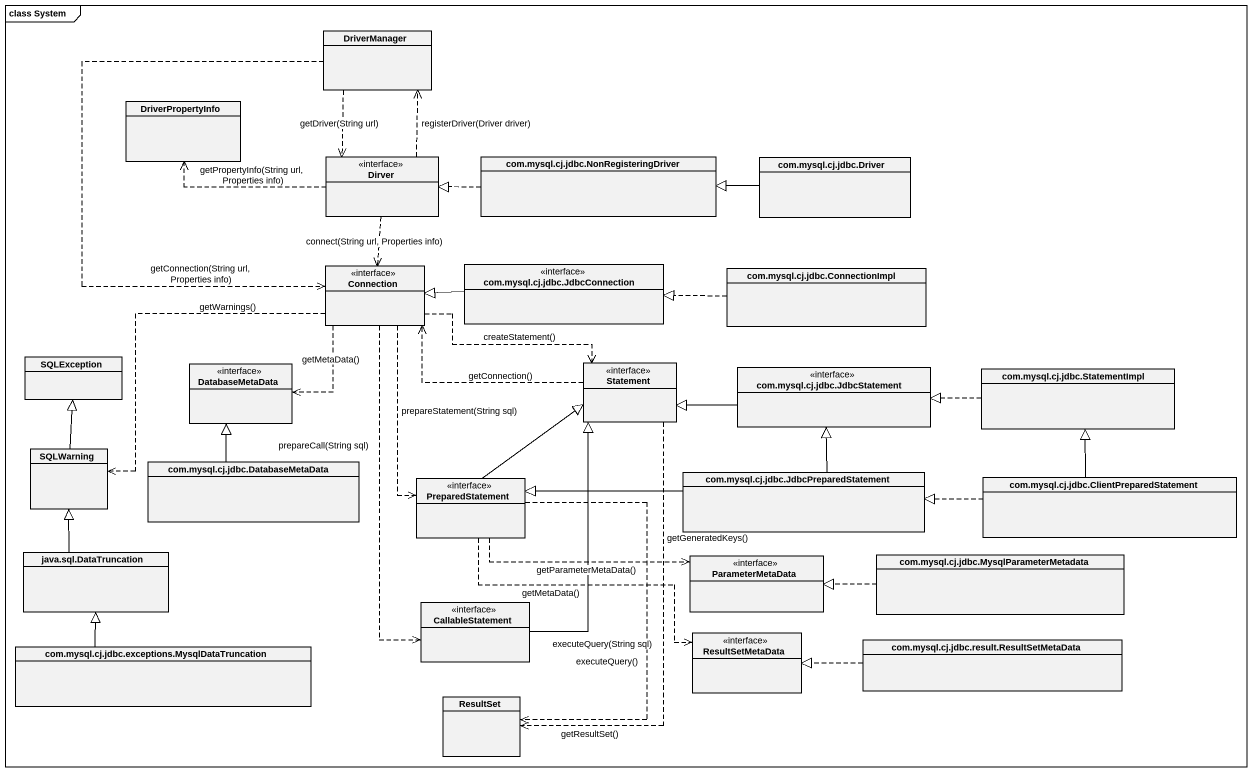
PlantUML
@startuml
mainframe class System
hide circle
hide empty members
class DriverManager
class DriverPropertyInfo
class Dirver <<interface>>
class "com.mysql.cj.jdbc.NonRegisteringDriver" as com_mysql_cj_jdbc
class "com.mysql.cj.jdbc.Driver" as com_mysql_cj_jdbc_Driver
class Connection <<interface>>
class "com.mysql.cj.jdbc.JdbcConnection" as com_mysql_cj_jdbc_2 <<interface>>
class "com.mysql.cj.jdbc.ConnectionImpl" as com_mysql_cj_jdbc_3
class SQLException
class DatabaseMetaData <<interface>>
class Statement <<interface>>
class "com.mysql.cj.jdbc.JdbcStatement" as com_mysql_cj_jdbc_4 <<interface>>
class "com.mysql.cj.jdbc.StatementImpl" as com_mysql_cj_jdbc_5
class SQLWarning
class "com.mysql.cj.jdbc.DatabaseMetaData" as com_mysql_cj_jdbc_6
class PreparedStatement <<interface>>
class "com.mysql.cj.jdbc.JdbcPreparedStatement" as com_mysql_cj_jdbc_7
class "com.mysql.cj.jdbc.ClientPreparedStatement" as com_mysql_cj_jdbc_8
class "java.sql.DataTruncation" as java_sql_DataTruncation
class ParameterMetaData <<interface>>
class "com.mysql.cj.jdbc.MysqlParameterMetadata" as com_mysql_cj_jdbc_9
class CallableStatement <<interface>>
class ResultSetMetaData <<interface>>
class "com.mysql.cj.jdbc.result.ResultSetMetaData" as com_mysql_cj_jdbc_result
class "com.mysql.cj.jdbc.exceptions.MysqlDataTruncation" as com_mysql_cj_jdbc_10
class ResultSet
DriverManager ..> Dirver : getDriver(String url)
DriverManager ..> Connection : getConnection(String url, Properties info)
Dirver .up.> DriverManager : registerDriver(Driver driver)
Dirver .left.> DriverPropertyInfo : getPropertyInfo(String url, Properties info)
Dirver ..> Connection : connect(String url, Properties info)
com_mysql_cj_jdbc .left.|> Dirver
com_mysql_cj_jdbc_Driver -left-|> com_mysql_cj_jdbc
Connection ..> DatabaseMetaData : getMetaData()
Connection .right.> Statement : createStatement()
Connection .left.> SQLWarning : getWarnings()
Connection ..> PreparedStatement : prepareStatement(String sql)
Connection ..> CallableStatement : prepareCall(String sql)
com_mysql_cj_jdbc_2 -left-|> Connection
com_mysql_cj_jdbc_3 .left.|> com_mysql_cj_jdbc_2
Statement .left.> Connection : getConnection()
Statement ..> ResultSet : getGeneratedKeys()
Statement ..> ResultSet : getResultSet()
Statement ..> ResultSet : executeQuery(String sql)
com_mysql_cj_jdbc_4 -left-|> Statement
com_mysql_cj_jdbc_5 .left.|> com_mysql_cj_jdbc_4
SQLWarning -up-|> SQLException
com_mysql_cj_jdbc_6 -up-|> DatabaseMetaData
PreparedStatement -up-|> Statement
PreparedStatement .right.> ParameterMetaData : getParameterMetaData()
PreparedStatement .right.> ResultSetMetaData : getMetaData()
PreparedStatement ..> ResultSet : executeQuery()
com_mysql_cj_jdbc_7 -up-|> com_mysql_cj_jdbc_4
com_mysql_cj_jdbc_7 -left-|> PreparedStatement
com_mysql_cj_jdbc_8 -up-|> com_mysql_cj_jdbc_5
com_mysql_cj_jdbc_8 .left.|> com_mysql_cj_jdbc_7
java_sql_DataTruncation -up-|> SQLWarning
com_mysql_cj_jdbc_9 .left.|> ParameterMetaData
CallableStatement -up-|> Statement
com_mysql_cj_jdbc_result .left.|> ResultSetMetaData
com_mysql_cj_jdbc_10 -up-|> java_sql_DataTruncation
@enduml
